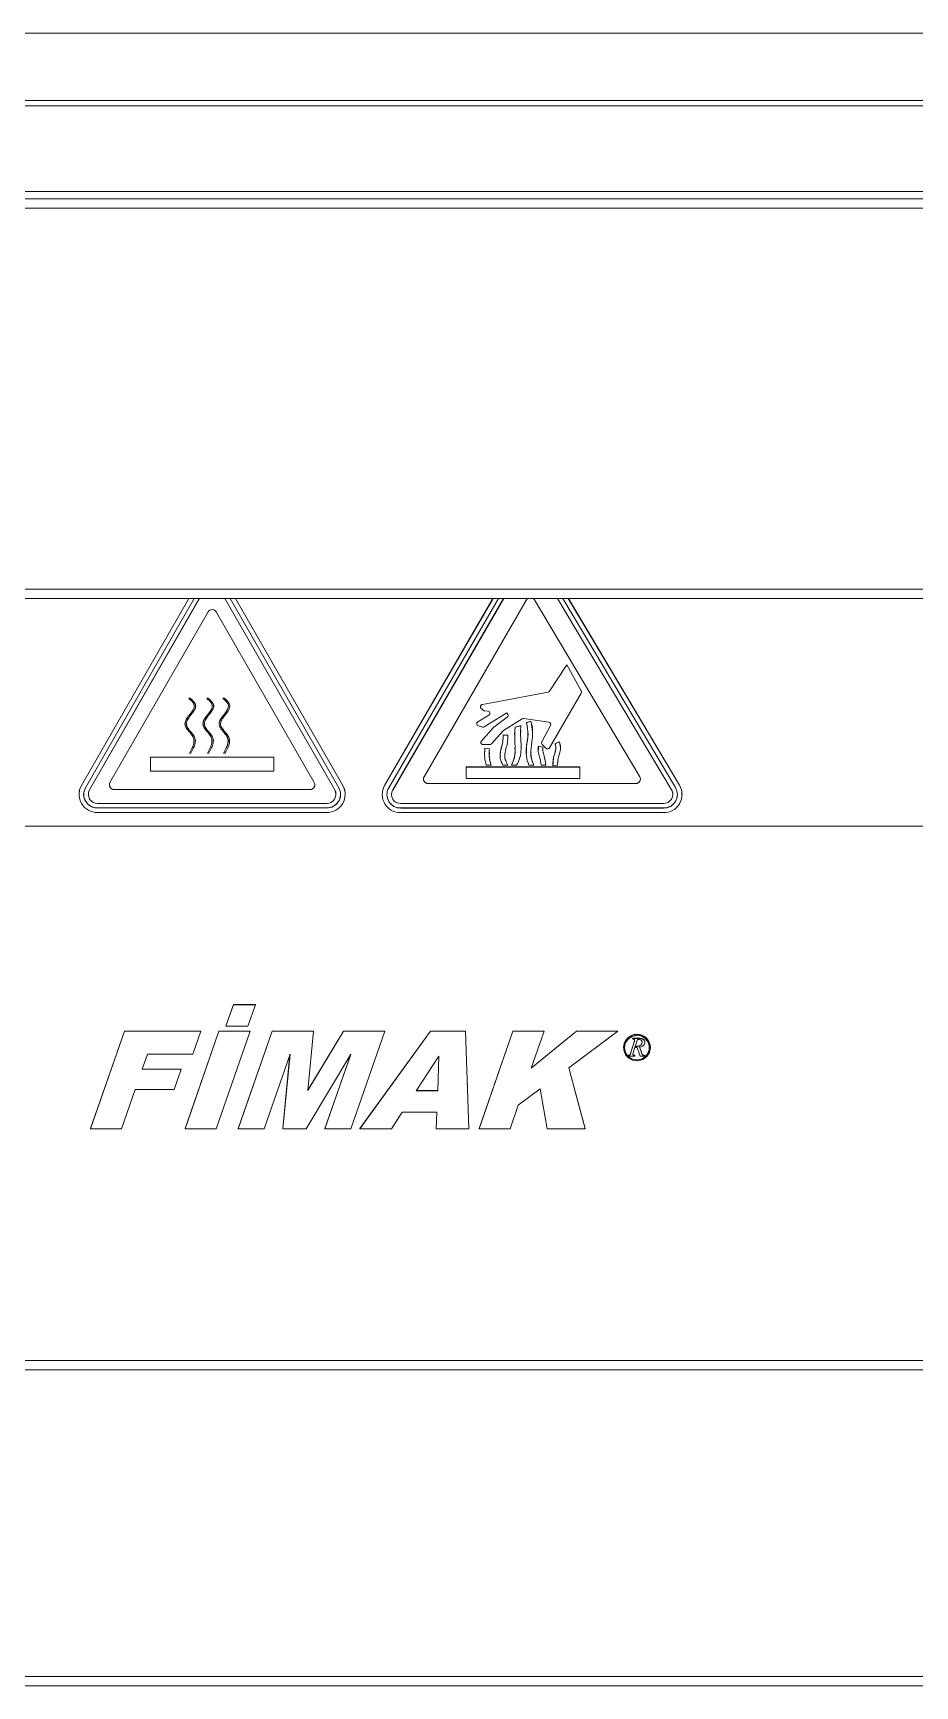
# Model space of a CAD drawing. Header units: millimetres. Extents: x 54215 to 67697, y 23496 to 56611.
# Drawn here: x 57351.07 to 57370.05, y 38836.06 to 38871.63 of the extents above; entities that cross this region are included whole.
import ezdxf

# ---------------------------------------------------------------- set-up
doc = ezdxf.new("R2010")
doc.units = ezdxf.units.MM
doc.layers.add('no3_ahsap gorunus arka kalın', color=43, linetype='Continuous', lineweight=15)
doc.layers.add('t_mutfakekipmans2000', color=165, linetype='Continuous')

# ---------------------------------------------------------------- blocks, each defined once
blk = doc.blocks.new('fırın')
at = {"layer": 't_mutfakekipmans2000', "linetype": 'Continuous', "lineweight": 0}
for p, q in [((9783.65, -451.346), (9727.55, -451.346)), ((9727.45, -452.795), (9783.75, -452.795)), ((9727.45, -452.916), (9783.684, -452.916)), ((9717.535, -454.916), (9780.535, -454.916)), ((9783.874, -454.756), (9721.373, -454.756)), ((9717.535, -455.117), (9780.535, -455.117)), ((9718.535, -463.315), (9779.535, -463.315)), ((9718.535, -463.516), (9779.535, -463.516)), ((9742.614, -467.537), (9744.923, -463.516)), ((9744.924, -463.516), (9742.614, -467.539)), ((9745.039, -463.516), (9742.701, -467.587)), ((9742.788, -467.632), (9745.152, -463.516)), ((9745.154, -463.516), (9742.788, -467.634)), ((9745.339, -463.804), (9743.229, -467.478)), ((9747.627, -467.478), (9745.517, -463.804)), ((9748.068, -467.634), (9745.703, -463.516)), ((9745.704, -463.516), (9748.068, -467.632)), ((9748.155, -467.587), (9745.817, -463.516)), ((9748.242, -467.539), (9745.932, -463.516)), ((9745.933, -463.516), (9748.242, -467.537)), ((9749.141, -467.537), (9751.473, -463.516)), ((9751.474, -463.516), (9749.141, -467.539)), ((9751.589, -463.516), (9749.228, -467.588)), ((9749.315, -467.634), (9751.703, -463.516)), ((9751.704, -463.516), (9749.315, -467.636)), ((9752.195, -463.544), (9749.989, -467.35)), ((9754.635, -467.349), (9752.369, -463.543)), ((9755.316, -467.634), (9752.864, -463.516)), ((9752.865, -463.516), (9755.316, -467.632)), ((9755.403, -467.585), (9752.98, -463.516)), ((9755.489, -467.535), (9753.095, -463.516)), ((9753.097, -463.516), (9755.489, -467.533)), ((9752.691, -465.506), (9753.064, -464.943)), ((9753.064, -464.945), (9752.691, -465.508)), ((9753.064, -464.943), (9753.374, -465.499)), ((9753.064, -464.945), (9753.064, -464.943)), ((9753.374, -465.501), (9753.064, -464.945)), ((9751.246, -465.793), (9752.659, -465.527)), ((9752.659, -465.529), (9751.246, -465.795)), ((9752.659, -465.529), (9752.659, -465.527)), ((9752.69, -466.726), (9753.374, -465.549)), ((9752.691, -465.508), (9752.691, -465.506)), ((9753.374, -465.501), (9753.374, -465.499)), ((9753.38, -465.525), (9753.38, -465.523)), ((9744.923, -465.66), (9744.954, -465.66)), ((9744.923, -465.662), (9744.923, -465.66)), ((9744.954, -465.662), (9744.923, -465.662)), ((9744.954, -465.662), (9744.954, -465.66)), ((9745.311, -465.66), (9745.342, -465.66)), ((9745.311, -465.662), (9745.311, -465.66)), ((9745.342, -465.662), (9745.311, -465.662)), ((9745.342, -465.662), (9745.342, -465.66)), ((9745.659, -465.66), (9745.69, -465.66)), ((9745.659, -465.662), (9745.659, -465.66)), ((9745.69, -465.662), (9745.659, -465.662)), ((9745.69, -465.662), (9745.69, -465.66)), ((9751.205, -465.841), (9751.205, -465.843)), ((9751.222, -465.879), (9751.283, -465.933)), ((9751.246, -465.795), (9751.246, -465.793)), ((9751.283, -465.933), (9751.362, -465.938)), ((9751.123, -466.208), (9751.123, -466.21)), ((9751.147, -466.167), (9751.384, -466.027)), ((9751.384, -466.029), (9751.147, -466.169)), ((9751.147, -466.169), (9751.147, -466.167)), ((9751.159, -466.257), (9751.246, -466.282)), ((9751.209, -466.598), (9751.488, -466.289)), ((9751.488, -466.291), (9751.209, -466.6)), ((9751.287, -466.276), (9751.769, -465.974)), ((9751.384, -466.029), (9751.384, -466.027)), ((9751.488, -466.291), (9751.488, -466.289)), ((9751.495, -466.283), (9751.781, -466.068)), ((9751.781, -466.07), (9751.495, -466.285)), ((9751.495, -466.285), (9751.495, -466.283)), ((9751.701, -466.356), (9752.104, -466.104)), ((9751.769, -465.974), (9751.791, -466.002)), ((9751.781, -466.07), (9751.781, -466.068)), ((9751.94, -466.444), (9751.948, -466.285)), ((9751.948, -466.285), (9752.074, -466.25)), ((9752.074, -466.252), (9751.948, -466.287)), ((9751.948, -466.287), (9751.948, -466.285)), ((9752.074, -466.252), (9752.074, -466.25)), ((9752.138, -466.097), (9752.676, -466.177)), ((9752.195, -466.185), (9752.291, -466.156)), ((9752.291, -466.158), (9752.195, -466.188)), ((9752.195, -466.188), (9752.195, -466.185)), ((9752.291, -466.158), (9752.291, -466.156)), ((9752.525, -466.599), (9752.713, -466.246)), ((9752.713, -466.248), (9752.525, -466.601)), ((9752.713, -466.248), (9752.713, -466.246)), ((9751.209, -466.6), (9751.209, -466.598)), ((9751.209, -466.6), (9751.209, -466.61)), ((9751.259, -466.659), (9751.402, -466.659)), ((9751.439, -466.642), (9751.691, -466.364)), ((9751.696, -466.457), (9751.795, -466.451)), ((9751.795, -466.453), (9751.696, -466.459)), ((9751.696, -466.459), (9751.696, -466.457)), ((9751.795, -466.451), (9751.791, -466.499)), ((9751.795, -466.453), (9751.795, -466.451)), ((9752.52, -466.621), (9752.52, -466.623)), ((9752.525, -466.601), (9752.525, -466.599)), ((9752.534, -466.657), (9752.611, -466.736)), ((9752.811, -466.637), (9752.903, -466.598)), ((9752.903, -466.6), (9752.811, -466.639)), ((9752.811, -466.639), (9752.811, -466.637)), ((9752.903, -466.598), (9752.924, -466.73)), ((9752.903, -466.6), (9752.903, -466.598)), ((9744.101, -466.926), (9746.755, -466.926)), ((9744.101, -466.928), (9744.101, -466.926)), ((9746.755, -466.928), (9744.101, -466.928)), ((9744.101, -466.928), (9744.101, -467.227)), ((9744.938, -466.842), (9744.938, -466.84)), ((9744.938, -466.842), (9744.969, -466.842)), ((9745.326, -466.842), (9745.326, -466.84)), ((9745.326, -466.842), (9745.356, -466.842)), ((9745.674, -466.842), (9745.674, -466.84)), ((9745.674, -466.842), (9745.704, -466.842)), ((9746.755, -466.928), (9746.755, -466.926)), ((9746.755, -467.227), (9746.755, -466.928)), ((9751.293, -466.867), (9751.298, -466.736)), ((9751.298, -466.736), (9751.397, -466.75)), ((9751.298, -466.739), (9751.298, -466.736)), ((9751.397, -466.752), (9751.298, -466.739)), ((9751.397, -466.752), (9751.397, -466.75)), ((9751.758, -467.03), (9751.795, -467.102)), ((9751.758, -467.032), (9751.758, -467.03)), ((9751.795, -467.104), (9751.758, -467.032)), ((9752.451, -466.692), (9752.549, -466.711)), ((9752.456, -466.77), (9752.451, -466.692)), ((9752.451, -466.694), (9752.451, -466.692)), ((9752.549, -466.713), (9752.451, -466.694)), ((9752.549, -466.713), (9752.549, -466.711)), ((9744.101, -467.227), (9746.755, -467.227)), ((9750.897, -467.139), (9753.34, -467.139)), ((9750.897, -467.142), (9750.897, -467.139)), ((9750.897, -467.142), (9750.897, -467.39)), ((9753.34, -467.142), (9750.897, -467.142)), ((9751.329, -467.104), (9751.434, -467.104)), ((9751.434, -467.104), (9751.434, -467.102)), ((9751.685, -467.104), (9751.795, -467.104)), ((9751.795, -467.104), (9751.795, -467.102)), ((9751.87, -467.104), (9751.87, -467.102)), ((9751.87, -467.104), (9751.983, -467.104)), ((9752.244, -467.104), (9752.354, -467.104)), ((9752.335, -467.062), (9752.354, -467.102)), ((9752.335, -467.064), (9752.335, -467.062)), ((9752.354, -467.104), (9752.335, -467.064)), ((9752.354, -467.104), (9752.354, -467.102)), ((9752.511, -467.104), (9752.611, -467.102)), ((9752.611, -467.102), (9752.611, -467.1)), ((9752.765, -467.117), (9752.864, -467.104)), ((9752.866, -467.046), (9752.864, -467.102)), ((9752.864, -467.104), (9752.864, -467.102)), ((9753.34, -467.142), (9753.34, -467.139)), ((9753.34, -467.39), (9753.34, -467.142)), ((9742.563, -467.728), (9742.563, -467.73)), ((9742.614, -467.539), (9742.614, -467.537)), ((9742.763, -467.728), (9742.763, -467.73)), ((9742.788, -467.634), (9742.788, -467.632)), ((9747.538, -467.624), (9743.318, -467.624)), ((9743.318, -467.626), (9743.318, -467.624)), ((9743.318, -467.626), (9747.538, -467.626)), ((9747.538, -467.626), (9747.538, -467.624)), ((9748.068, -467.634), (9748.068, -467.632)), ((9748.094, -467.73), (9748.094, -467.728)), ((9748.242, -467.539), (9748.242, -467.537)), ((9748.294, -467.73), (9748.294, -467.728)), ((9749.089, -467.73), (9749.089, -467.732)), ((9749.141, -467.539), (9749.141, -467.537)), ((9749.289, -467.73), (9749.289, -467.732)), ((9749.315, -467.636), (9749.315, -467.634)), ((9754.549, -467.493), (9750.076, -467.493)), ((9750.076, -467.496), (9750.076, -467.493)), ((9750.076, -467.496), (9754.549, -467.496)), ((9750.897, -467.39), (9753.34, -467.39)), ((9754.549, -467.496), (9754.549, -467.493)), ((9755.316, -467.634), (9755.316, -467.632)), ((9755.343, -467.732), (9755.343, -467.73)), ((9755.489, -467.535), (9755.489, -467.533)), ((9755.543, -467.732), (9755.543, -467.73)), ((9742.963, -467.926), (9747.894, -467.926)), ((9747.894, -468.021), (9742.963, -468.021)), ((9742.963, -468.023), (9742.963, -468.021)), ((9742.963, -468.023), (9747.894, -468.023)), ((9747.894, -468.023), (9747.894, -468.021)), ((9749.489, -467.927), (9755.143, -467.927)), ((9755.143, -468.023), (9749.489, -468.023)), ((9749.489, -468.025), (9749.489, -468.023)), ((9749.489, -468.025), (9755.143, -468.025)), ((9755.143, -468.025), (9755.143, -468.023)), ((9718.535, -468.412), (9779.535, -468.412)), ((9742.963, -468.121), (9747.894, -468.121)), ((9749.489, -468.123), (9755.143, -468.123)), ((9745.886, -472.252), (9745.725, -472.715)), ((9745.886, -472.257), (9745.725, -472.72)), ((9746.36, -472.252), (9745.886, -472.252)), ((9745.886, -472.257), (9745.886, -472.252)), ((9746.36, -472.257), (9745.886, -472.257)), ((9746.199, -472.72), (9746.36, -472.257)), ((9746.36, -472.257), (9746.36, -472.252)), ((9745.725, -472.72), (9745.725, -472.715)), ((9745.725, -472.72), (9746.199, -472.72)), ((9743.54, -472.824), (9742.811, -474.922)), ((9743.54, -472.829), (9742.811, -474.926)), ((9745.185, -472.824), (9743.54, -472.824)), ((9743.54, -472.829), (9743.54, -472.824)), ((9745.185, -472.829), (9743.54, -472.829)), ((9745.575, -472.824), (9744.846, -474.922)), ((9745.575, -472.829), (9744.846, -474.926)), ((9745.014, -473.319), (9745.185, -472.829)), ((9745.185, -472.829), (9745.185, -472.824)), ((9745.515, -474.926), (9746.244, -472.829)), ((9746.244, -472.824), (9745.575, -472.824)), ((9745.575, -472.829), (9745.575, -472.824)), ((9746.244, -472.829), (9745.575, -472.829)), ((9746.718, -472.824), (9745.989, -474.922)), ((9746.718, -472.829), (9745.989, -474.926)), ((9746.244, -472.829), (9746.244, -472.824)), ((9747.611, -472.824), (9746.718, -472.824)), ((9746.718, -472.829), (9746.718, -472.824)), ((9747.611, -472.829), (9746.718, -472.829)), ((9748.254, -472.829), (9747.489, -474.102)), ((9747.489, -474.102), (9747.611, -472.829)), ((9748.254, -472.824), (9747.49, -474.097)), ((9747.611, -472.829), (9747.611, -472.824)), ((9749.144, -472.824), (9748.254, -472.824)), ((9748.254, -472.829), (9748.254, -472.824)), ((9749.144, -472.829), (9748.254, -472.829)), ((9748.414, -474.926), (9749.144, -472.829)), ((9750.125, -472.824), (9748.609, -474.922)), ((9750.125, -472.829), (9748.609, -474.926)), ((9749.144, -472.829), (9749.144, -472.824)), ((9750.88, -472.824), (9750.125, -472.824)), ((9750.125, -472.829), (9750.125, -472.824)), ((9750.88, -472.829), (9750.125, -472.829)), ((9750.951, -474.922), (9750.88, -472.824)), ((9750.88, -472.829), (9750.88, -472.824)), ((9750.951, -474.926), (9750.88, -472.829)), ((9751.903, -472.824), (9751.174, -474.922)), ((9751.903, -472.829), (9751.174, -474.926)), ((9752.572, -472.824), (9751.903, -472.824)), ((9751.903, -472.829), (9751.903, -472.824)), ((9752.572, -472.829), (9751.903, -472.829)), ((9753.272, -472.829), (9752.297, -473.621)), ((9752.297, -473.621), (9752.572, -472.829)), ((9753.272, -472.824), (9752.299, -473.615)), ((9752.572, -472.829), (9752.572, -472.824)), ((9753.104, -473.613), (9754.161, -472.829)), ((9754.161, -472.824), (9753.272, -472.824)), ((9753.272, -472.829), (9753.272, -472.824)), ((9754.161, -472.829), (9753.272, -472.829)), ((9754.161, -472.829), (9754.161, -472.824)), ((9754.443, -473.284), (9754.514, -473.055)), ((9754.443, -473.288), (9754.514, -473.059)), ((9754.478, -472.989), (9754.481, -472.979)), ((9754.478, -472.993), (9754.481, -472.983)), ((9754.478, -472.993), (9754.478, -472.989)), ((9754.481, -472.983), (9754.481, -472.979)), ((9754.481, -472.979), (9754.615, -472.979)), ((9754.481, -472.983), (9754.615, -472.983)), ((9754.514, -473.059), (9754.514, -473.055)), ((9754.581, -473.006), (9754.534, -473.154)), ((9754.615, -472.983), (9754.615, -472.979)), ((9754.741, -473.068), (9754.741, -473.063)), ((9743.925, -473.646), (9744.039, -473.319)), ((9744.039, -473.319), (9745.014, -473.319)), ((9746.546, -474.926), (9747.105, -473.32)), ((9747.105, -473.32), (9746.952, -474.926)), ((9747.104, -473.322), (9746.952, -474.922)), ((9747.45, -474.926), (9748.415, -473.32)), ((9748.415, -473.32), (9747.857, -474.926)), ((9748.411, -473.326), (9747.857, -474.922)), ((9750.309, -473.365), (9749.823, -474.109)), ((9750.287, -474.109), (9750.309, -473.365)), ((9750.287, -474.105), (9750.309, -473.365)), ((9754.282, -473.179), (9754.282, -473.183)), ((9754.372, -473.356), (9754.375, -473.346)), ((9754.372, -473.36), (9754.375, -473.35)), ((9754.372, -473.36), (9754.372, -473.356)), ((9754.527, -473.361), (9754.373, -473.361)), ((9754.375, -473.35), (9754.375, -473.346)), ((9754.405, -473.346), (9754.405, -473.342)), ((9754.423, -473.334), (9754.423, -473.329)), ((9754.443, -473.288), (9754.443, -473.284)), ((9754.529, -473.173), (9754.492, -473.293)), ((9754.494, -473.344), (9754.494, -473.34)), ((9754.53, -473.35), (9754.527, -473.361)), ((9754.53, -473.35), (9754.53, -473.346)), ((9754.569, -473.156), (9754.569, -473.152)), ((9754.643, -473.361), (9754.578, -473.177)), ((9754.627, -473.168), (9754.667, -473.28)), ((9754.627, -473.173), (9754.667, -473.285)), ((9754.739, -473.361), (9754.643, -473.361)), ((9754.667, -473.285), (9754.667, -473.28)), ((9754.742, -473.35), (9754.739, -473.361)), ((9754.742, -473.35), (9754.742, -473.346)), ((9754.862, -473.183), (9754.862, -473.179)), ((9744.761, -473.646), (9743.925, -473.646)), ((9744.761, -473.641), (9743.927, -473.641)), ((9744.61, -474.082), (9744.761, -473.646)), ((9744.761, -473.646), (9744.761, -473.641)), ((9753.46, -474.926), (9753.104, -473.613)), ((9753.46, -474.922), (9753.105, -473.613)), ((9743.48, -474.926), (9743.773, -474.082)), ((9743.773, -474.082), (9744.61, -474.082)), ((9749.823, -474.109), (9750.287, -474.109)), ((9749.826, -474.105), (9750.287, -474.105)), ((9750.287, -474.109), (9750.287, -474.105)), ((9752.019, -474.419), (9752.492, -474.068)), ((9752.492, -474.068), (9752.642, -474.926)), ((9751.843, -474.926), (9752.019, -474.419)), ((9749.289, -474.926), (9749.52, -474.572)), ((9749.52, -474.572), (9750.268, -474.572)), ((9750.268, -474.572), (9750.253, -474.922)), ((9750.268, -474.572), (9750.253, -474.926)), ((9742.811, -474.926), (9742.811, -474.922)), ((9742.811, -474.926), (9743.48, -474.926)), ((9744.846, -474.926), (9744.846, -474.922)), ((9744.846, -474.926), (9745.515, -474.926)), ((9745.989, -474.926), (9745.989, -474.922)), ((9745.989, -474.926), (9746.546, -474.926)), ((9746.952, -474.926), (9746.952, -474.922)), ((9746.952, -474.926), (9747.45, -474.926)), ((9747.857, -474.926), (9747.857, -474.922)), ((9747.857, -474.926), (9748.414, -474.926)), ((9748.609, -474.926), (9748.609, -474.922)), ((9748.609, -474.926), (9749.289, -474.926)), ((9750.253, -474.926), (9750.253, -474.922)), ((9750.253, -474.926), (9750.951, -474.926)), ((9750.951, -474.926), (9750.951, -474.922)), ((9751.174, -474.926), (9751.174, -474.922)), ((9751.174, -474.926), (9751.843, -474.926)), ((9752.642, -474.926), (9753.46, -474.926)), ((9753.46, -474.926), (9753.46, -474.922)), ((9718.535, -479.916), (9779.535, -479.916)), ((9718.535, -480.117), (9779.535, -480.117)), ((9717.535, -486.715), (9780.535, -486.715)), ((9717.535, -486.916), (9780.535, -486.916))]:
    blk.add_line(p, q, dxfattribs=at)
at = {"layer": 't_mutfakekipmans2000', "linetype": 'Continuous', "lineweight": 0, "flags": 128}
for points in [[(9752.22, -463.516), (9752.211, -463.524), (9752.195, -463.544)], [(9752.369, -463.543), (9752.353, -463.523), (9752.344, -463.516)], [(9752.718, -466.225), (9752.717, -466.235), (9752.713, -466.246)], [(9742.563, -467.728), (9742.575, -467.631), (9742.614, -467.537)], [(9742.763, -467.728), (9742.769, -467.679), (9742.788, -467.632)], [(9748.068, -467.632), (9748.087, -467.679), (9748.094, -467.728)], [(9748.242, -467.537), (9748.281, -467.631), (9748.294, -467.728)], [(9749.089, -467.73), (9749.102, -467.631), (9749.141, -467.537)], [(9749.289, -467.73), (9749.295, -467.681), (9749.315, -467.634)], [(9754.862, -473.183), (9754.843, -473.08), (9754.786, -472.992), (9754.701, -472.929), (9754.599, -472.901), (9754.493, -472.91), (9754.397, -472.957), (9754.326, -473.034), (9754.287, -473.131), (9754.287, -473.235), (9754.326, -473.332), (9754.397, -473.409), (9754.493, -473.455), (9754.599, -473.465), (9754.701, -473.436), (9754.786, -473.374), (9754.843, -473.285), (9754.862, -473.183)], [(9754.373, -473.361), (9754.452, -473.419), (9754.548, -473.446), (9754.646, -473.436), (9754.735, -473.393), (9754.802, -473.321), (9754.838, -473.231), (9754.837, -473.134), (9754.802, -473.044), (9754.735, -472.972), (9754.646, -472.929), (9754.547, -472.92), (9754.452, -472.947), (9754.373, -473.005), (9754.32, -473.087), (9754.302, -473.182), (9754.32, -473.278), (9754.372, -473.36)], [(9754.302, -473.179), (9754.32, -473.273), (9754.372, -473.356)]]:
    blk.add_lwpolyline(points, dxfattribs=at)
at = {"layer": 't_mutfakekipmans2000', "linetype": 'Continuous', "lineweight": 0}
for centre, radius, start, end in [((9745.428, -463.857), 0.103, 30.3484, 149.6516), ((9752.65, -465.478), 0.0501, 280.4815, 326.2614), ((9752.65, -465.48), 0.05, 280.4721, 326.2708), ((9753.332, -465.523), 0.048, 0.0306, 29.2073), ((9753.332, -465.525), 0.0479, 329.7964, 29.2113), ((9751.254, -465.841), 0.0492, 100.137, 179.455), ((9751.254, -465.843), 0.0486, 99.6288, 229.0632), ((9751.36, -465.987), 0.0487, 300.3987, 87.0145), ((9751.171, -466.209), 0.0486, 120.1589, 179.787), ((9751.171, -466.211), 0.0485, 120.2102, 255.4678), ((9751.26, -466.232), 0.051, 254.5617, 301.8847), ((9751.36, -465.985), 0.0486, 300.1361, 358.5426), ((9751.525, -466.322), 0.0498, 126.854, 137.7891), ((9751.525, -466.324), 0.0498, 126.854, 137.7891), ((9751.753, -466.031), 0.0482, 306.4468, 38.1768), ((9751.753, -466.029), 0.0485, 306.612, 358.55), ((9752.131, -466.148), 0.051, 81.4815, 121.8891), ((9752.67, -466.226), 0.0487, 332.5103, 82.4452), ((9751.258, -466.609), 0.0494, 180.6709, 270.653), ((9751.402, -466.608), 0.0505, 269.8657, 317.6387), ((9751.728, -466.398), 0.0497, 121.9437, 137.7823), ((9752.568, -466.621), 0.048, 151.9875, 179.9472), ((9752.568, -466.623), 0.048, 152.0189, 224.4854), ((9752.647, -466.701), 0.0506, 224.3781, 329.3177), ((9750.074, -467.398), 0.0978, 150.5306, 271.093), ((9754.55, -467.398), 0.0978, 268.9011, 30.1438), ((9742.955, -467.73), 0.391, 150.7728, 271.0865), ((9742.958, -467.726), 0.296, 180.4517, 270.8732), ((9742.957, -467.73), 0.293, 150.7731, 271.086), ((9742.959, -467.73), 0.196, 150.7723, 271.0864), ((9743.317, -467.524), 0.101, 180.4563, 270.8692), ((9743.316, -467.526), 0.0998, 150.7737, 271.0863), ((9747.54, -467.526), 0.0998, 268.9138, 29.2264), ((9747.539, -467.523), 0.101, 269.345, 359.3297), ((9747.901, -467.73), 0.391, 268.9136, 29.2272), ((9747.899, -467.73), 0.293, 268.9141, 29.2268), ((9747.897, -467.73), 0.196, 268.9137, 29.2276), ((9747.897, -467.724), 0.297, 269.3483, 359.3268), ((9749.482, -467.732), 0.391, 150.5325, 271.0896), ((9749.484, -467.728), 0.295, 180.4479, 270.877), ((9749.483, -467.732), 0.293, 150.5325, 271.0898), ((9749.485, -467.732), 0.196, 150.5322, 271.0904), ((9750.074, -467.395), 0.0985, 180.4654, 270.8585), ((9754.55, -467.395), 0.0989, 269.3481, 359.3289), ((9755.151, -467.732), 0.391, 268.903, 30.1424), ((9755.149, -467.732), 0.293, 268.9023, 30.143), ((9755.147, -467.732), 0.196, 268.9029, 30.1425), ((9755.147, -467.726), 0.297, 269.3436, 359.3317), ((9755.152, -467.73), 0.191, 359.9808, 30.8878), ((9755.16, -467.73), 0.384, 0.0228, 30.8466), ((9754.572, -473.183), 0.29, 0.9541, 179.0459), ((9754.606, -473.147), 0.143, 90.4212, 99.9122), ((9754.572, -473.174), 0.27, 222.5631, 359.0174)]:
    blk.add_arc(centre, radius, start, end, dxfattribs=at)
for points, knots in [([(9744.923, -465.662), (9744.946, -465.683), (9744.989, -465.721), (9745.036, -465.78), (9745.046, -465.84), (9745.031, -465.89), (9744.983, -465.975), (9744.909, -466.058), (9744.847, -466.157), (9744.836, -466.243), (9744.883, -466.322), (9744.955, -466.407), (9745.035, -466.502), (9745.039, -466.63), (9744.997, -466.736), (9744.958, -466.806), (9744.938, -466.842)], [0, 0, 0, 0, 0.068382, 0.127634, 0.162399, 0.199097, 0.240454, 0.379292, 0.44264, 0.497372, 0.562548, 0.636373, 0.748154, 0.824572, 0.90853, 1, 1, 1, 1]), ([(9744.845, -466.227), (9744.845, -466.205), (9744.846, -466.153), (9744.91, -466.055), (9744.983, -465.973), (9745.031, -465.888), (9745.046, -465.845), (9745.041, -465.821), (9745.039, -465.813)], [0, 0, 0, 0, 0.1415987, 0.323752, 0.7229484, 0.8418526, 0.9473828, 1, 1, 1, 1]), ([(9744.969, -466.842), (9744.989, -466.806), (9745.027, -466.736), (9745.07, -466.63), (9745.067, -466.522), (9745.011, -466.437), (9744.952, -466.368), (9744.902, -466.303), (9744.868, -466.236), (9744.878, -466.157), (9744.94, -466.058), (9745.014, -465.975), (9745.062, -465.89), (9745.077, -465.84), (9745.067, -465.78), (9745.02, -465.721), (9744.977, -465.683), (9744.954, -465.662)], [0, 0, 0, 0, 0.0914266, 0.175345, 0.2517268, 0.3210748, 0.3959808, 0.4524448, 0.5028645, 0.5575706, 0.6208878, 0.7596599, 0.8009977, 0.8376785, 0.8724262, 0.9316505, 1, 1, 1, 1]), ([(9744.954, -465.66), (9744.977, -465.68), (9745.02, -465.719), (9745.066, -465.778), (9745.077, -465.825), (9745.072, -465.843), (9745.071, -465.846)], [0, 0, 0, 0, 0.40337, 0.752888, 0.957954, 1, 1, 1, 1]), ([(9745.311, -465.662), (9745.334, -465.683), (9745.376, -465.721), (9745.424, -465.78), (9745.434, -465.84), (9745.419, -465.89), (9745.37, -465.975), (9745.296, -466.058), (9745.234, -466.157), (9745.224, -466.243), (9745.27, -466.322), (9745.342, -466.407), (9745.423, -466.502), (9745.427, -466.63), (9745.384, -466.736), (9745.346, -466.806), (9745.326, -466.842)], [0, 0, 0, 0, 0.068382, 0.127634, 0.162399, 0.199097, 0.240454, 0.379292, 0.442639, 0.497372, 0.562548, 0.636373, 0.748154, 0.824572, 0.90853, 1, 1, 1, 1]), ([(9745.233, -466.227), (9745.233, -466.205), (9745.233, -466.153), (9745.298, -466.055), (9745.371, -465.973), (9745.418, -465.888), (9745.434, -465.845), (9745.428, -465.821), (9745.426, -465.813)], [0, 0, 0, 0, 0.1415987, 0.323752, 0.7229484, 0.8418526, 0.9473828, 1, 1, 1, 1]), ([(9745.356, -466.842), (9745.377, -466.806), (9745.415, -466.736), (9745.457, -466.63), (9745.455, -466.522), (9745.399, -466.437), (9745.34, -466.368), (9745.289, -466.303), (9745.255, -466.236), (9745.265, -466.157), (9745.327, -466.058), (9745.401, -465.975), (9745.45, -465.89), (9745.465, -465.84), (9745.455, -465.78), (9745.407, -465.721), (9745.365, -465.683), (9745.342, -465.662)], [0, 0, 0, 0, 0.091427, 0.175345, 0.251727, 0.321075, 0.39598, 0.452445, 0.502864, 0.557571, 0.620888, 0.75966, 0.800998, 0.837679, 0.872426, 0.931651, 1, 1, 1, 1]), ([(9745.342, -465.66), (9745.365, -465.68), (9745.408, -465.719), (9745.453, -465.778), (9745.465, -465.825), (9745.46, -465.843), (9745.459, -465.846)], [0, 0, 0, 0, 0.40337, 0.752887, 0.957954, 1, 1, 1, 1]), ([(9745.659, -465.662), (9745.682, -465.683), (9745.725, -465.721), (9745.772, -465.78), (9745.782, -465.84), (9745.767, -465.89), (9745.719, -465.975), (9745.645, -466.058), (9745.583, -466.157), (9745.572, -466.243), (9745.619, -466.322), (9745.69, -466.407), (9745.771, -466.502), (9745.775, -466.63), (9745.732, -466.736), (9745.694, -466.806), (9745.674, -466.842)], [0, 0, 0, 0, 0.068382, 0.127634, 0.162398, 0.199097, 0.240454, 0.379292, 0.442639, 0.497372, 0.562547, 0.636373, 0.748154, 0.824572, 0.90853, 1, 1, 1, 1]), ([(9745.581, -466.227), (9745.581, -466.205), (9745.581, -466.153), (9745.647, -466.055), (9745.717, -465.973), (9745.767, -465.891), (9745.774, -465.859), (9745.776, -465.846)], [0, 0, 0, 0, 0.152768, 0.34929, 0.779974, 0.908257, 1, 1, 1, 1]), ([(9745.704, -466.842), (9745.725, -466.806), (9745.763, -466.736), (9745.805, -466.63), (9745.803, -466.522), (9745.747, -466.437), (9745.688, -466.368), (9745.637, -466.303), (9745.603, -466.236), (9745.613, -466.157), (9745.675, -466.058), (9745.749, -465.975), (9745.798, -465.89), (9745.813, -465.84), (9745.803, -465.78), (9745.755, -465.721), (9745.713, -465.683), (9745.69, -465.662)], [0, 0, 0, 0, 0.0914267, 0.1753451, 0.2517269, 0.3210749, 0.3959808, 0.452445, 0.5028645, 0.5575706, 0.6208877, 0.7596597, 0.8009976, 0.8376783, 0.872426, 0.9316502, 1, 1, 1, 1]), ([(9745.69, -465.66), (9745.713, -465.68), (9745.756, -465.719), (9745.801, -465.778), (9745.813, -465.825), (9745.808, -465.843), (9745.807, -465.846)], [0, 0, 0, 0, 0.403372, 0.752888, 0.957954, 1, 1, 1, 1]), ([(9744.879, -466.193), (9744.877, -466.207), (9744.869, -466.25), (9744.916, -466.32), (9744.984, -466.405), (9745.065, -466.493), (9745.063, -466.571), (9745.062, -466.598)], [0, 0, 0, 0, 0.090992, 0.283016, 0.500524, 0.829869, 1, 1, 1, 1]), ([(9745.267, -466.193), (9745.264, -466.207), (9745.257, -466.25), (9745.303, -466.32), (9745.371, -466.405), (9745.453, -466.493), (9745.45, -466.571), (9745.449, -466.598)], [0, 0, 0, 0, 0.090992, 0.283016, 0.500525, 0.829869, 1, 1, 1, 1]), ([(9745.614, -466.193), (9745.612, -466.207), (9745.605, -466.25), (9745.651, -466.32), (9745.719, -466.405), (9745.801, -466.493), (9745.798, -466.571), (9745.797, -466.598)], [0, 0, 0, 0, 0.090992, 0.283016, 0.500524, 0.829869, 1, 1, 1, 1]), ([(9751.948, -466.287), (9751.944, -466.365), (9751.935, -466.52), (9751.956, -466.735), (9751.947, -466.937), (9751.896, -467.049), (9751.87, -467.104)], [0, 0, 0, 0, 0.279001, 0.562207, 0.780108, 1, 1, 1, 1]), ([(9751.983, -467.104), (9752.01, -467.049), (9752.062, -466.941), (9752.08, -466.766), (9752.077, -466.593), (9752.061, -466.423), (9752.07, -466.307), (9752.074, -466.252)], [0, 0, 0, 0, 0.2121, 0.410099, 0.599795, 0.810124, 1, 1, 1, 1]), ([(9752.195, -466.188), (9752.21, -466.273), (9752.238, -466.445), (9752.195, -466.681), (9752.178, -466.906), (9752.222, -467.038), (9752.244, -467.104)], [0, 0, 0, 0, 0.278826, 0.557339, 0.775192, 1, 1, 1, 1]), ([(9752.335, -467.064), (9752.314, -466.992), (9752.271, -466.84), (9752.309, -466.613), (9752.336, -466.382), (9752.306, -466.235), (9752.291, -466.158)], [0, 0, 0, 0, 0.243038, 0.510983, 0.744732, 1, 1, 1, 1]), ([(9752.291, -466.156), (9752.307, -466.222), (9752.328, -466.304), (9752.323, -466.388), (9752.322, -466.405)], [0, 0, 0, 0, 0.7954424, 1, 1, 1, 1]), ([(9744.938, -466.84), (9744.957, -466.803), (9744.994, -466.734), (9745.036, -466.652), (9745.032, -466.606), (9745.031, -466.598)], [0, 0, 0, 0, 0.471258, 0.903795, 1, 1, 1, 1]), ([(9745.326, -466.84), (9745.345, -466.803), (9745.381, -466.734), (9745.423, -466.652), (9745.419, -466.606), (9745.419, -466.598)], [0, 0, 0, 0, 0.471259, 0.903795, 1, 1, 1, 1]), ([(9745.674, -466.84), (9745.693, -466.803), (9745.73, -466.734), (9745.772, -466.652), (9745.768, -466.606), (9745.767, -466.598)], [0, 0, 0, 0, 0.471259, 0.903795, 1, 1, 1, 1]), ([(9751.696, -466.459), (9751.691, -466.52), (9751.683, -466.641), (9751.632, -466.802), (9751.62, -466.966), (9751.662, -467.057), (9751.685, -467.104)], [0, 0, 0, 0, 0.276008, 0.55152, 0.76542, 1, 1, 1, 1]), ([(9751.633, -466.92), (9751.631, -466.899), (9751.626, -466.838), (9751.652, -466.731), (9751.689, -466.601), (9751.693, -466.505), (9751.696, -466.457)], [0, 0, 0, 0, 0.1328101, 0.3891246, 0.6946817, 1, 1, 1, 1]), ([(9751.758, -467.032), (9751.744, -466.989), (9751.714, -466.896), (9751.75, -466.754), (9751.79, -466.608), (9751.794, -466.507), (9751.795, -466.453)], [0, 0, 0, 0, 0.227724, 0.484867, 0.726526, 1, 1, 1, 1]), ([(9752.071, -466.361), (9752.069, -466.395), (9752.063, -466.508), (9752.085, -466.629), (9752.077, -466.715), (9752.076, -466.722)], [0, 0, 0, 0, 0.283026, 0.944387, 1, 1, 1, 1]), ([(9752.193, -466.851), (9752.192, -466.82), (9752.189, -466.733), (9752.209, -466.579), (9752.234, -466.449), (9752.223, -466.377), (9752.222, -466.372)], [0, 0, 0, 0, 0.188825, 0.546792, 0.967662, 1, 1, 1, 1]), ([(9752.811, -466.639), (9752.819, -466.671), (9752.836, -466.744), (9752.799, -466.856), (9752.763, -466.98), (9752.764, -467.069), (9752.765, -467.117)], [0, 0, 0, 0, 0.2005425, 0.4552182, 0.7066513, 1, 1, 1, 1]), ([(9752.864, -467.104), (9752.865, -467.056), (9752.868, -466.96), (9752.913, -466.835), (9752.936, -466.711), (9752.914, -466.637), (9752.903, -466.6)], [0, 0, 0, 0, 0.2792331, 0.5589331, 0.774664, 1, 1, 1, 1]), ([(9751.298, -466.739), (9751.293, -466.808), (9751.284, -466.932), (9751.315, -467.052), (9751.329, -467.104)], [0, 0, 0, 0, 0.560025, 1, 1, 1, 1]), ([(9751.434, -467.104), (9751.416, -467.04), (9751.382, -466.924), (9751.393, -466.804), (9751.397, -466.752)], [0, 0, 0, 0, 0.55962, 1, 1, 1, 1]), ([(9751.397, -466.836), (9751.395, -466.874), (9751.39, -466.965), (9751.418, -467.052), (9751.434, -467.102)], [0, 0, 0, 0, 0.418691, 1, 1, 1, 1]), ([(9751.732, -466.888), (9751.73, -466.901), (9751.724, -466.95), (9751.744, -466.996), (9751.758, -467.03)], [0, 0, 0, 0, 0.270963, 1, 1, 1, 1]), ([(9751.87, -467.102), (9751.902, -467.03), (9751.953, -466.913), (9751.948, -466.786), (9751.947, -466.737)], [0, 0, 0, 0, 0.612505, 1, 1, 1, 1]), ([(9752.293, -466.818), (9752.291, -466.843), (9752.286, -466.926), (9752.314, -467.006), (9752.335, -467.062)], [0, 0, 0, 0, 0.298189, 1, 1, 1, 1]), ([(9752.451, -466.694), (9752.448, -466.733), (9752.442, -466.812), (9752.484, -466.946), (9752.501, -467.044), (9752.511, -467.104)], [0, 0, 0, 0, 0.281497, 0.560327, 1, 1, 1, 1]), ([(9752.611, -467.102), (9752.605, -467.056), (9752.595, -466.972), (9752.562, -466.867), (9752.543, -466.782), (9752.547, -466.735), (9752.549, -466.713)], [0, 0, 0, 0, 0.347255, 0.641983, 0.833558, 1, 1, 1, 1]), ([(9752.549, -466.736), (9752.548, -466.756), (9752.545, -466.811), (9752.585, -466.93), (9752.601, -467.032), (9752.611, -467.1)], [0, 0, 0, 0, 0.1603924, 0.4414854, 1, 1, 1, 1]), ([(9752.767, -467.08), (9752.768, -467.032), (9752.771, -466.936), (9752.81, -466.818), (9752.833, -466.734), (9752.825, -466.7), (9752.824, -466.695)], [0, 0, 0, 0, 0.364779, 0.733522, 0.956777, 1, 1, 1, 1]), ([(9754.521, -473.024), (9754.521, -473.021), (9754.521, -473.016), (9754.517, -473.007), (9754.507, -472.999), (9754.493, -472.994), (9754.483, -472.993), (9754.478, -472.993)], [0, 0, 0, 0, 0.12536, 0.250537, 0.499868, 0.749617, 1, 1, 1, 1]), ([(9754.514, -473.055), (9754.516, -473.048), (9754.52, -473.037), (9754.521, -473.025), (9754.521, -473.019)], [0, 0, 0, 0, 0.560143, 1, 1, 1, 1]), ([(9754.514, -473.059), (9754.516, -473.053), (9754.52, -473.041), (9754.521, -473.029), (9754.521, -473.024)], [0, 0, 0, 0, 0.5602974, 1, 1, 1, 1]), ([(9754.569, -473.152), (9754.584, -473.151), (9754.615, -473.149), (9754.653, -473.128), (9754.678, -473.097), (9754.681, -473.073), (9754.682, -473.062)], [0, 0, 0, 0, 0.280785, 0.560216, 0.780159, 1, 1, 1, 1]), ([(9754.569, -473.156), (9754.584, -473.155), (9754.615, -473.153), (9754.653, -473.133), (9754.678, -473.101), (9754.681, -473.078), (9754.682, -473.066)], [0, 0, 0, 0, 0.280789, 0.560214, 0.780158, 1, 1, 1, 1]), ([(9754.682, -473.066), (9754.682, -473.059), (9754.681, -473.045), (9754.671, -473.026), (9754.646, -473.006), (9754.622, -473.005), (9754.605, -473.004)], [0, 0, 0, 0, 0.18748, 0.374398, 0.561205, 1, 1, 1, 1]), ([(9754.615, -472.979), (9754.645, -472.98), (9754.682, -472.981), (9754.718, -473.006), (9754.731, -473.022), (9754.74, -473.042), (9754.741, -473.056), (9754.741, -473.063)], [0, 0, 0, 0, 0.4983018, 0.6237308, 0.7491628, 0.8745407, 1, 1, 1, 1]), ([(9754.615, -472.983), (9754.645, -472.984), (9754.682, -472.985), (9754.718, -473.01), (9754.731, -473.027), (9754.74, -473.046), (9754.741, -473.061), (9754.741, -473.068)], [0, 0, 0, 0, 0.4982841, 0.6237284, 0.7491559, 0.8745116, 1, 1, 1, 1]), ([(9754.741, -473.068), (9754.739, -473.083), (9754.733, -473.114), (9754.691, -473.156), (9754.651, -473.166), (9754.627, -473.173)], [0, 0, 0, 0, 0.279235, 0.560099, 1, 1, 1, 1]), ([(9754.375, -473.346), (9754.381, -473.346), (9754.391, -473.346), (9754.401, -473.343), (9754.405, -473.342)], [0, 0, 0, 0, 0.560462, 1, 1, 1, 1]), ([(9754.375, -473.35), (9754.381, -473.35), (9754.391, -473.35), (9754.401, -473.347), (9754.405, -473.346)], [0, 0, 0, 0, 0.560473, 1, 1, 1, 1]), ([(9754.405, -473.342), (9754.409, -473.34), (9754.416, -473.337), (9754.421, -473.332), (9754.423, -473.329)], [0, 0, 0, 0, 0.560234, 1, 1, 1, 1]), ([(9754.405, -473.346), (9754.409, -473.345), (9754.416, -473.342), (9754.421, -473.336), (9754.423, -473.334)], [0, 0, 0, 0, 0.560392, 1, 1, 1, 1]), ([(9754.423, -473.329), (9754.428, -473.321), (9754.436, -473.306), (9754.441, -473.291), (9754.443, -473.284)], [0, 0, 0, 0, 0.559533, 1, 1, 1, 1]), ([(9754.423, -473.334), (9754.428, -473.325), (9754.436, -473.311), (9754.441, -473.295), (9754.443, -473.288)], [0, 0, 0, 0, 0.559559, 1, 1, 1, 1]), ([(9754.492, -473.293), (9754.49, -473.299), (9754.486, -473.31), (9754.485, -473.322), (9754.485, -473.327)], [0, 0, 0, 0, 0.5601266, 1, 1, 1, 1]), ([(9754.485, -473.323), (9754.485, -473.325), (9754.485, -473.328), (9754.488, -473.335), (9754.491, -473.338), (9754.494, -473.34)], [0, 0, 0, 0, 0.280638, 0.561391, 1, 1, 1, 1]), ([(9754.485, -473.327), (9754.485, -473.329), (9754.485, -473.333), (9754.488, -473.339), (9754.491, -473.342), (9754.494, -473.344)], [0, 0, 0, 0, 0.280485, 0.56125, 1, 1, 1, 1]), ([(9754.494, -473.34), (9754.5, -473.342), (9754.512, -473.345), (9754.524, -473.346), (9754.53, -473.346)], [0, 0, 0, 0, 0.558483, 1, 1, 1, 1]), ([(9754.494, -473.344), (9754.5, -473.346), (9754.512, -473.349), (9754.524, -473.35), (9754.53, -473.35)], [0, 0, 0, 0, 0.558476, 1, 1, 1, 1]), ([(9754.578, -473.177), (9754.568, -473.177), (9754.552, -473.177), (9754.536, -473.174), (9754.529, -473.173)], [0, 0, 0, 0, 0.559925, 1, 1, 1, 1]), ([(9754.534, -473.149), (9754.54, -473.15), (9754.552, -473.151), (9754.564, -473.152), (9754.569, -473.152)], [0, 0, 0, 0, 0.559994, 1, 1, 1, 1]), ([(9754.534, -473.154), (9754.54, -473.154), (9754.552, -473.156), (9754.564, -473.156), (9754.569, -473.156)], [0, 0, 0, 0, 0.559993, 1, 1, 1, 1]), ([(9754.667, -473.28), (9754.671, -473.29), (9754.678, -473.308), (9754.692, -473.334), (9754.718, -473.344), (9754.734, -473.345), (9754.742, -473.346)], [0, 0, 0, 0, 0.280983, 0.560303, 0.779443, 1, 1, 1, 1]), ([(9754.667, -473.285), (9754.671, -473.294), (9754.678, -473.313), (9754.692, -473.338), (9754.718, -473.348), (9754.734, -473.35), (9754.742, -473.35)], [0, 0, 0, 0, 0.280999, 0.560272, 0.779434, 1, 1, 1, 1])]:
    blk.add_open_spline(points, degree=3, knots=knots, dxfattribs=at)

msp = doc.modelspace()

# ---------------------------------------------------------------- block references
at = {"layer": 'no3_ahsap gorunus arka kalın'}
msp.add_blockref('fırın', (47609.494, 39322.977), dxfattribs=at)

doc.saveas('drawing.dxf')
